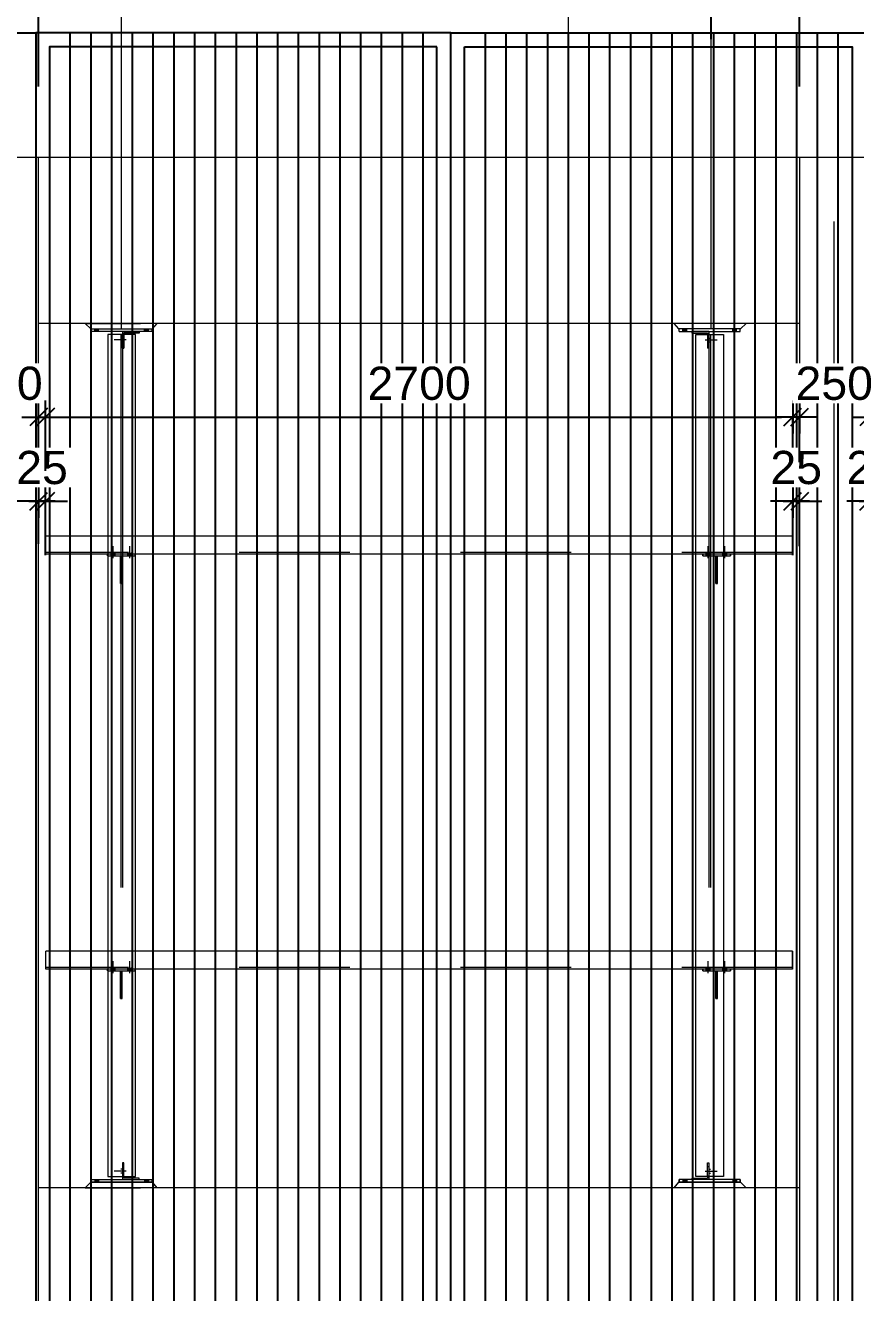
# Model space of a CAD drawing. Header units: millimetres. Extents: x 652937 to 1670132, y 1473552 to 2851037.
# Drawn here: x 663523.764 to 663526.764, y 1524563.904 to 1524568.486 of the extents above; entities that cross this region are included whole.
import ezdxf

# ---------------------------------------------------------------- set-up
doc = ezdxf.new("R2010")
doc.units = ezdxf.units.MM
for name, pattern in [('Grid Line', [22.225, 12.7, -3.175, 3.175, -3.175]), ('HIDDEN', [0.375, 0.25, -0.125]), ('XKITLINE00', [0]), ('XKITLINE02', [4, 2, -2])]:
    doc.linetypes.add(name, pattern=pattern)
doc.layers.get('Defpoints').update_dxf_attribs({"color": 255})
doc.layers.add('000 - 0_HIDE_OBJ_FRAMING_DEF_SUB', color=1, linetype='Continuous', plot=False)
for name, color, linetype, lineweight in [('A-230-M_FLOOR', 2, 'Continuous', 25), ('A-GENM', 37, 'Continuous', 9), ('Bolt', 7, 'Continuous', 0), ('Part', 2, 'Continuous', 0), ('Z-030-M_GRID', 1, 'Continuous', 9)]:
    doc.layers.add(name, color=color, linetype=linetype, lineweight=lineweight)
doc.layers.add('S-DIM', color=7, linetype='Continuous')
doc.styles.add('Arial', font='arial.ttf')
doc.dimstyles.new('Dim 40 - End', dxfattribs={"dimscale": 0.04, "dimtxt": 3, "dimasz": 1, "dimexe": 0, "dimexo": 2.5, "dimgap": 1.5, "dimtad": 1, "dimdec": 0, "dimlfac": 1000, "dimzin": 1, "dimdsep": 46, "dimtxsty": 'Arial', "dimblk": 'END', "dimcen": 0.09, "dimclrd": 1, "dimclre": 49, "dimclrt": 3, "dimadec": 0, "dimazin": 0, "dimtfac": 1, "dimtdec": 0, "dimtix": 1, "dimtofl": 0, "dimtmove": 2, "dimatfit": 3, "dimfxl": 1, "dimtfill": 1, "dimtfillclr": 256, "dimtolj": 1, "dimtzin": 0, "dimarcsym": 0})

# ---------------------------------------------------------------- blocks, each defined once
blk = doc.blocks.new('GM_Louver Grill Vertical Z1 - Z Profile-17842814-ENT 3 ELE-2 Sheet')
at = {"layer": '000 - 0_HIDE_OBJ_FRAMING_DEF_SUB'}
blk.add_line((-185546.9, 105925), (-185546.9, 114870), dxfattribs=at)
blk = doc.blocks.new('E2')
at = {"layer": '000 - 0_HIDE_OBJ_FRAMING_DEF_SUB'}
for points in [[(1661279.1, 114870), (1662779.1, 114870), (1662779.1, 105925), (1661279.1, 105925)], [(1664279.1, 114870), (1662779.1, 114870), (1662779.1, 105925), (1664279.1, 105925)], [(1664279.1, 114870), (1665779.1, 114870), (1665779.1, 105925), (1664279.1, 105925)], [(1664229.1, 114820), (1662829.1, 114820), (1662829.1, 105975), (1664229.1, 105975)], [(1664329.1, 114820), (1665729.1, 114820), (1665729.1, 105975), (1664329.1, 105975)]]:
    blk.add_lwpolyline(points, close=True, dxfattribs=at)
at = {"layer": 'A-GENM'}
for p in [(1848451, 0), (1848526, 0), (1848601, 0), (1848676, 0), (1848751, 0), (1848826, 0), (1848901, 0), (1848976, 0), (1849051, 0), (1849126, 0), (1849201, 0), (1849276, 0), (1849351, 0), (1849426, 0), (1849501, 0), (1849576, 0), (1849651, 0), (1849726, 0), (1849951, 0), (1850026, 0), (1850101, 0), (1850176, 0), (1850251, 0), (1850326, 0), (1850401, 0), (1850476, 0), (1850551, 0), (1850626, 0), (1850701, 0), (1850776, 0), (1850851, 0), (1850926, 0), (1851001, 0), (1851076, 0), (1851151, 0), (1851226, 0)]:
    blk.add_blockref('GM_Louver Grill Vertical Z1 - Z Profile-17842814-ENT 3 ELE-2 Sheet', p, dxfattribs=at)
blk = doc.blocks.new('*A3459102')
at = {"layer": 'Part', "linetype": 'XKITLINE00', "lineweight": 0}
for p, q in [((616.947211, 135.830227), (616.947209, 135.830227)), ((616.947209, 135.830227), (619.147209, 135.830227)), ((616.947209, 135.730227), (616.947209, 135.830227)), ((616.947211, 135.730227), (616.947209, 135.730227)), ((616.947209, 135.730227), (619.147209, 135.730227)), ((619.147211, 135.830227), (619.147209, 135.830227)), ((619.147209, 135.730227), (619.147209, 135.830227)), ((619.147211, 135.730227), (619.147209, 135.730227))]:
    blk.add_line(p, q, dxfattribs=at)
at = {"layer": 'Part', "linetype": 'XKITLINE02', "lineweight": 0}
for p, q in [((616.947211, 135.830227), (616.947211, 135.730227)), ((619.147209, 135.830227), (619.147211, 135.830227)), ((619.147209, 135.730227), (619.147211, 135.730227)), ((619.147211, 135.830227), (619.147211, 135.730227))]:
    blk.add_line(p, q, dxfattribs=at)
blk = doc.blocks.new('*A3460103')
at = {"layer": 'Part', "linetype": 'XKITLINE02', "lineweight": 0}
for p, q in [((618.12721, 136.430227), (618.077209, 136.430227)), ((618.077209, 136.430227), (618.077209, 135.930227)), ((618.127209, 135.930227), (618.127209, 136.430227)), ((618.077209, 135.830227), (618.67721, 135.830227)), ((618.67721, 135.830227), (618.67721, 135.880227))]:
    blk.add_line(p, q, dxfattribs=at)
at = {"layer": 'Part', "linetype": 'XKITLINE00', "lineweight": 0}
for p, q in [((618.077209, 135.930227), (618.077209, 135.830227)), ((618.127209, 135.930227), (618.127209, 135.880227)), ((618.677209, 135.880227), (618.127209, 135.880227)), ((618.677209, 135.830227), (618.677209, 135.880227))]:
    blk.add_line(p, q, dxfattribs=at)
blk = doc.blocks.new('*A3462105')
at = {"layer": 'Bolt', "linetype": 'XKITLINE02', "lineweight": 0}
for p, q in [((618.20641, 136.130227), (617.77721, 136.130227)), ((618.07721, 136.200227), (618.01721, 136.200227)), ((618.12721, 136.300227), (618.07721, 136.300227)), ((618.07721, 136.060227), (618.01721, 136.060227)), ((618.12721, 135.960227), (618.07721, 135.960227))]:
    blk.add_line(p, q, dxfattribs=at)
blk = doc.blocks.new('*A3463106')
at = {"layer": 'Bolt'}
for points in [[(617.217, 135.83), (617.217, 135.73), (617.077, 135.73), (617.077, 135.83)], [(619.017, 135.83), (619.017, 135.73), (618.877, 135.73), (618.877, 135.83)]]:
    blk.add_hatch(color=256, dxfattribs=at).paths.add_polyline_path(points, flags=17)
at = {"layer": 'Bolt', "linetype": 'XKITLINE00', "lineweight": 0}
for p, q in [((617.077, 135.83), (617.077, 135.73)), ((617.147, 135.83), (617.147, 135.73)), ((617.217, 135.83), (617.217, 135.73)), ((618.877, 135.83), (618.877, 135.73)), ((618.947, 135.83), (618.947, 135.73)), ((619.017, 135.83), (619.017, 135.73))]:
    blk.add_line(p, q, dxfattribs=at)
blk = doc.blocks.new('*A3534110')
at = {"layer": 'Part', "linetype": 'XKITLINE00', "lineweight": 0}
for p, q in [((616.947209, 162.330227), (616.947209, 162.430227)), ((616.947209, 162.430227), (619.147209, 162.430227)), ((619.147209, 162.330227), (616.947209, 162.330227)), ((619.147209, 162.330227), (619.147209, 162.430227)), ((619.147209, 162.430227), (619.147211, 162.430227)), ((619.147211, 162.330227), (619.147209, 162.330227))]:
    blk.add_line(p, q, dxfattribs=at)
at = {"layer": 'Part', "linetype": 'XKITLINE02', "lineweight": 0}
for p, q in [((616.947211, 162.330227), (616.947211, 162.430227)), ((619.147209, 162.430227), (619.147211, 162.430227)), ((619.147209, 162.330227), (619.147211, 162.330227)), ((619.147211, 162.330227), (619.147211, 162.430227))]:
    blk.add_line(p, q, dxfattribs=at)
blk = doc.blocks.new('*A3535111')
at = {"layer": 'Part', "linetype": 'XKITLINE00', "lineweight": 0}
for p, q in [((618.077209, 162.330227), (618.077209, 162.230227)), ((618.677209, 162.280227), (618.127209, 162.280227)), ((618.127209, 162.280227), (618.127209, 162.230227)), ((618.677209, 162.280227), (618.677209, 162.330227))]:
    blk.add_line(p, q, dxfattribs=at)
at = {"layer": 'Part', "linetype": 'XKITLINE02', "lineweight": 0}
for p, q in [((618.077209, 162.330227), (618.67721, 162.330227)), ((618.07721, 161.730227), (618.077209, 162.230227)), ((618.127209, 162.230227), (618.12721, 161.730227)), ((618.67721, 162.330227), (618.67721, 162.280227)), ((618.077209, 161.730227), (618.12721, 161.730227))]:
    blk.add_line(p, q, dxfattribs=at)
blk = doc.blocks.new('*A3536112')
at = {"layer": 'Part', "linetype": 'XKITLINE00', "lineweight": 0}
for p, q in [((616.747209, 162.630227), (616.947209, 162.430227)), ((616.947209, 162.430227), (619.177211, 162.430227)), ((619.177209, 162.430227), (619.347209, 162.630227))]:
    blk.add_line(p, q, dxfattribs=at)
at = {"layer": 'Part', "linetype": 'XKITLINE02', "lineweight": 0}
for p, q in [((616.747209, 162.630227), (619.347211, 162.630227)), ((616.947211, 162.430227), (616.747211, 162.630227)), ((619.177211, 162.430227), (619.347211, 162.630227))]:
    blk.add_line(p, q, dxfattribs=at)
blk = doc.blocks.new('*A3537113')
at = {"layer": 'Bolt', "linetype": 'XKITLINE02', "lineweight": 0}
for p, q in [((618.20641, 162.030227), (617.77721, 162.030227)), ((618.07721, 162.100227), (618.01721, 162.100227)), ((618.07721, 161.960227), (618.01721, 161.960227)), ((618.12721, 162.200227), (618.07721, 162.200227)), ((618.12721, 161.860227), (618.07721, 161.860227))]:
    blk.add_line(p, q, dxfattribs=at)
blk = doc.blocks.new('*A3538114')
at = {"layer": 'Bolt'}
for points in [[(617.217, 162.43), (617.217, 162.33), (617.077, 162.33), (617.077, 162.43)], [(619.017, 162.43), (619.017, 162.33), (618.877, 162.33), (618.877, 162.43)]]:
    blk.add_hatch(color=256, dxfattribs=at).paths.add_polyline_path(points, flags=17)
at = {"layer": 'Bolt', "linetype": 'XKITLINE00', "lineweight": 0}
for p, q in [((617.077, 162.33), (617.077, 162.43)), ((617.147, 162.33), (617.147, 162.43)), ((617.217, 162.33), (617.217, 162.43)), ((618.877, 162.33), (618.877, 162.43)), ((618.947, 162.33), (618.947, 162.43)), ((619.017, 162.33), (619.017, 162.43))]:
    blk.add_line(p, q, dxfattribs=at)
blk = doc.blocks.new('*A3461104')
at = {"layer": 'Part', "linetype": 'XKITLINE00', "lineweight": 0}
for p, q in [((616.747209, 135.530227), (616.947209, 135.730227)), ((616.947209, 135.730227), (616.947211, 135.730227)), ((619.177211, 135.730227), (616.947209, 135.730227)), ((619.347209, 135.530227), (619.177209, 135.730227))]:
    blk.add_line(p, q, dxfattribs=at)
at = {"layer": 'Part', "linetype": 'XKITLINE02', "lineweight": 0}
for p, q in [((616.747211, 135.530227), (616.947211, 135.730227)), ((619.347211, 135.530227), (619.177211, 135.730227)), ((616.747209, 135.530227), (619.347211, 135.530227))]:
    blk.add_line(p, q, dxfattribs=at)
blk = doc.blocks.new('END')
at = {"color": 1}
for p, q in [((0, 1.5), (0, -1.5)), ((1.5, 0), (-1.5, 0))]:
    blk.add_line(p, q, dxfattribs=at)
at = {"color": 3}
blk.add_line((-0.8, -0.8), (0.8, 0.8), dxfattribs=at)
blk = doc.blocks.new('*D293')
at = {"layer": 'Defpoints', "color": 0, "transparency": 16777216}
for p in [(663524.1116, 1524568.7922), (663524.1116, 1524568.4784), (663523.8116, 1524568.1641)]:
    blk.add_point(p, dxfattribs=at)
at = {"layer": 'S-DIM', "color": 1, "lineweight": -2, "transparency": 16777216}
for p, q in [((663523.7716, 1524568.7922), (663523.7316, 1524568.7922)), ((663524.1516, 1524568.7922), (663524.1916, 1524568.7922))]:
    blk.add_line(p, q, dxfattribs=at)
at = {"layer": 'S-DIM', "color": 49, "lineweight": -2, "transparency": 16777216}
for p, q in [((663523.8116, 1524568.2641), (663523.8116, 1524568.7922)), ((663524.1116, 1524568.5784), (663524.1116, 1524568.7922))]:
    blk.add_line(p, q, dxfattribs=at)
at = {"layer": 'S-DIM', "color": 1, "lineweight": -2, "transparency": 16777216, "xscale": 0.04, "yscale": 0.04, "zscale": 0.04}
blk.add_blockref('END', (663523.8116, 1524568.7922), dxfattribs=at)
at = {"layer": 'S-DIM', "color": 1, "lineweight": -2, "transparency": 16777216, "xscale": 0.04, "yscale": 0.04, "zscale": 0.04, "rotation": 180}
blk.add_blockref('END', (663524.1116, 1524568.7922), dxfattribs=at)
at = {"layer": 'S-DIM', "color": 3, "transparency": 16777216, "insert": (663523.9616, 1524568.9135), "char_height": 0.12, "attachment_point": 5, "style": 'Arial', "bg_fill": 3, "box_fill_scale": 1.1, "bg_fill_color": 256, "bg_fill_true_color": 13158600, "bg_fill_transparency": 0}
blk.add_mtext('\\A1;300', dxfattribs=at)
blk = doc.blocks.new('*D295')
at = {"layer": 'Defpoints', "color": 0, "transparency": 16777216}
for p in [(663526.5616, 1524568.7922), (663526.2416, 1524568.3351), (663526.5616, 1524568.1641)]:
    blk.add_point(p, dxfattribs=at)
at = {"layer": 'S-DIM', "color": 1, "lineweight": -2, "transparency": 16777216}
for p, q in [((663526.2016, 1524568.7922), (663526.1616, 1524568.7922)), ((663526.6016, 1524568.7922), (663526.6416, 1524568.7922))]:
    blk.add_line(p, q, dxfattribs=at)
at = {"layer": 'S-DIM', "color": 49, "lineweight": -2, "transparency": 16777216}
for p, q in [((663526.2416, 1524568.4351), (663526.2416, 1524568.7922)), ((663526.5616, 1524568.2641), (663526.5616, 1524568.7922))]:
    blk.add_line(p, q, dxfattribs=at)
at = {"layer": 'S-DIM', "color": 1, "lineweight": -2, "transparency": 16777216, "xscale": 0.04, "yscale": 0.04, "zscale": 0.04}
blk.add_blockref('END', (663526.2416, 1524568.7922), dxfattribs=at)
at = {"layer": 'S-DIM', "color": 1, "lineweight": -2, "transparency": 16777216, "xscale": 0.04, "yscale": 0.04, "zscale": 0.04, "rotation": 180}
blk.add_blockref('END', (663526.5616, 1524568.7922), dxfattribs=at)
at = {"layer": 'S-DIM', "color": 3, "transparency": 16777216, "insert": (663526.4016, 1524568.9135), "char_height": 0.12, "attachment_point": 5, "style": 'Arial', "bg_fill": 3, "box_fill_scale": 1.1, "bg_fill_color": 256, "bg_fill_true_color": 13158600, "bg_fill_transparency": 0}
blk.add_mtext('\\A1;320', dxfattribs=at)
blk = doc.blocks.new('*D297')
at = {"layer": 'Defpoints', "color": 0, "transparency": 16777216}
for p in [(663527.1116, 1524568.7922), (663526.8116, 1524568.1641), (663527.1116, 1524568.199)]:
    blk.add_point(p, dxfattribs=at)
at = {"layer": 'S-DIM', "color": 1, "lineweight": -2, "transparency": 16777216}
for p, q in [((663526.7716, 1524568.7922), (663526.7316, 1524568.7922)), ((663527.1516, 1524568.7922), (663527.1916, 1524568.7922))]:
    blk.add_line(p, q, dxfattribs=at)
at = {"layer": 'S-DIM', "color": 49, "lineweight": -2, "transparency": 16777216}
for p, q in [((663526.8116, 1524568.2641), (663526.8116, 1524568.7922)), ((663527.1116, 1524568.299), (663527.1116, 1524568.7922))]:
    blk.add_line(p, q, dxfattribs=at)
at = {"layer": 'S-DIM', "color": 1, "lineweight": -2, "transparency": 16777216, "xscale": 0.04, "yscale": 0.04, "zscale": 0.04}
blk.add_blockref('END', (663526.8116, 1524568.7922), dxfattribs=at)
at = {"layer": 'S-DIM', "color": 1, "lineweight": -2, "transparency": 16777216, "xscale": 0.04, "yscale": 0.04, "zscale": 0.04, "rotation": 180}
blk.add_blockref('END', (663527.1116, 1524568.7922), dxfattribs=at)
at = {"layer": 'S-DIM', "color": 3, "transparency": 16777216, "insert": (663526.9616, 1524568.9135), "char_height": 0.12, "attachment_point": 5, "style": 'Arial', "bg_fill": 3, "box_fill_scale": 1.1, "bg_fill_color": 256, "bg_fill_true_color": 13158600, "bg_fill_transparency": 0}
blk.add_mtext('\\A1;300', dxfattribs=at)
blk = doc.blocks.new('*D310')
at = {"layer": 'Defpoints', "color": 0, "transparency": 16777216}
for p in [(663523.8116, 1524567.0694), (663523.5616, 1524566.8181), (663523.8116, 1524566.8159)]:
    blk.add_point(p, dxfattribs=at)
at = {"layer": 'S-DIM', "color": 1, "lineweight": -2, "transparency": 16777216}
for p, q in [((663523.5216, 1524567.0694), (663523.4816, 1524567.0694)), ((663523.8516, 1524567.0694), (663523.8916, 1524567.0694))]:
    blk.add_line(p, q, dxfattribs=at)
at = {"layer": 'S-DIM', "color": 49, "lineweight": -2, "transparency": 16777216}
for p, q in [((663523.5616, 1524566.9181), (663523.5616, 1524567.0694)), ((663523.8116, 1524566.9159), (663523.8116, 1524567.0694))]:
    blk.add_line(p, q, dxfattribs=at)
at = {"layer": 'S-DIM', "color": 1, "lineweight": -2, "transparency": 16777216, "xscale": 0.04, "yscale": 0.04, "zscale": 0.04}
blk.add_blockref('END', (663523.5616, 1524567.0694), dxfattribs=at)
at = {"layer": 'S-DIM', "color": 1, "lineweight": -2, "transparency": 16777216, "xscale": 0.04, "yscale": 0.04, "zscale": 0.04, "rotation": 180}
blk.add_blockref('END', (663523.8116, 1524567.0694), dxfattribs=at)
at = {"layer": 'S-DIM', "color": 3, "transparency": 16777216, "insert": (663523.6866, 1524567.1907), "char_height": 0.12, "attachment_point": 5, "style": 'Arial', "bg_fill": 3, "box_fill_scale": 1.1, "bg_fill_color": 256, "bg_fill_true_color": 13158600, "bg_fill_transparency": 0}
blk.add_mtext('\\A1;250', dxfattribs=at)
blk = doc.blocks.new('*D311')
at = {"layer": 'Defpoints', "color": 0, "transparency": 16777216}
for p in [(663523.8366, 1524566.7649), (663523.8116, 1524566.5114), (663523.8366, 1524566.4706)]:
    blk.add_point(p, dxfattribs=at)
at = {"layer": 'S-DIM', "color": 1, "lineweight": -2, "transparency": 16777216}
for p, q in [((663523.7716, 1524566.7649), (663523.7316, 1524566.7649)), ((663523.8766, 1524566.7649), (663523.9166, 1524566.7649))]:
    blk.add_line(p, q, dxfattribs=at)
at = {"layer": 'S-DIM', "color": 49, "lineweight": -2, "transparency": 16777216}
for p, q in [((663523.8116, 1524566.6114), (663523.8116, 1524566.7649)), ((663523.8366, 1524566.5706), (663523.8366, 1524566.7649))]:
    blk.add_line(p, q, dxfattribs=at)
at = {"layer": 'S-DIM', "color": 1, "lineweight": -2, "transparency": 16777216, "xscale": 0.04, "yscale": 0.04, "zscale": 0.04}
blk.add_blockref('END', (663523.8116, 1524566.7649), dxfattribs=at)
at = {"layer": 'S-DIM', "color": 1, "lineweight": -2, "transparency": 16777216, "xscale": 0.04, "yscale": 0.04, "zscale": 0.04, "rotation": 180}
blk.add_blockref('END', (663523.8366, 1524566.7649), dxfattribs=at)
at = {"layer": 'S-DIM', "color": 3, "transparency": 16777216, "insert": (663523.8241, 1524566.8862), "char_height": 0.12, "attachment_point": 5, "style": 'Arial', "bg_fill": 3, "box_fill_scale": 1.1, "bg_fill_color": 256, "bg_fill_true_color": 13158600, "bg_fill_transparency": 0}
blk.add_mtext('\\A1;25', dxfattribs=at)
blk = doc.blocks.new('*D312')
at = {"layer": 'Defpoints', "color": 0, "transparency": 16777216}
for p in [(663526.5366, 1524567.0694), (663523.8366, 1524566.7751), (663526.5366, 1524566.7751)]:
    blk.add_point(p, dxfattribs=at)
at = {"layer": 'S-DIM', "color": 49, "lineweight": -2, "transparency": 16777216}
for p, q in [((663523.8366, 1524566.8751), (663523.8366, 1524567.0694)), ((663526.5366, 1524566.8751), (663526.5366, 1524567.0694))]:
    blk.add_line(p, q, dxfattribs=at)
at = {"layer": 'S-DIM', "color": 1, "lineweight": -2, "transparency": 16777216}
blk.add_line((663523.8766, 1524567.0694), (663526.4966, 1524567.0694), dxfattribs=at)
at = {"layer": 'S-DIM', "color": 1, "lineweight": -2, "transparency": 16777216, "xscale": 0.04, "yscale": 0.04, "zscale": 0.04, "rotation": 180}
blk.add_blockref('END', (663523.8366, 1524567.0694), dxfattribs=at)
at = {"layer": 'S-DIM', "color": 1, "lineweight": -2, "transparency": 16777216, "xscale": 0.04, "yscale": 0.04, "zscale": 0.04}
blk.add_blockref('END', (663526.5366, 1524567.0694), dxfattribs=at)
at = {"layer": 'S-DIM', "color": 3, "transparency": 16777216, "insert": (663525.1866, 1524567.1907), "char_height": 0.12, "attachment_point": 5, "style": 'Arial', "bg_fill": 3, "box_fill_scale": 1.1, "bg_fill_color": 256, "bg_fill_true_color": 13158600, "bg_fill_transparency": 0}
blk.add_mtext('\\A1;2700', dxfattribs=at)
blk = doc.blocks.new('*D313')
at = {"layer": 'Defpoints', "color": 0, "transparency": 16777216}
for p in [(663526.5616, 1524566.7649), (663526.5366, 1524566.4706), (663526.5616, 1524566.5021)]:
    blk.add_point(p, dxfattribs=at)
at = {"layer": 'S-DIM', "color": 1, "lineweight": -2, "transparency": 16777216}
for p, q in [((663526.4966, 1524566.7649), (663526.4566, 1524566.7649)), ((663526.6016, 1524566.7649), (663526.6416, 1524566.7649))]:
    blk.add_line(p, q, dxfattribs=at)
at = {"layer": 'S-DIM', "color": 49, "lineweight": -2, "transparency": 16777216}
for p, q in [((663526.5366, 1524566.5706), (663526.5366, 1524566.7649)), ((663526.5616, 1524566.6021), (663526.5616, 1524566.7649))]:
    blk.add_line(p, q, dxfattribs=at)
at = {"layer": 'S-DIM', "color": 1, "lineweight": -2, "transparency": 16777216, "xscale": 0.04, "yscale": 0.04, "zscale": 0.04}
blk.add_blockref('END', (663526.5366, 1524566.7649), dxfattribs=at)
at = {"layer": 'S-DIM', "color": 1, "lineweight": -2, "transparency": 16777216, "xscale": 0.04, "yscale": 0.04, "zscale": 0.04, "rotation": 180}
blk.add_blockref('END', (663526.5616, 1524566.7649), dxfattribs=at)
at = {"layer": 'S-DIM', "color": 3, "transparency": 16777216, "insert": (663526.5491, 1524566.8862), "char_height": 0.12, "attachment_point": 5, "style": 'Arial', "bg_fill": 3, "box_fill_scale": 1.1, "bg_fill_color": 256, "bg_fill_true_color": 13158600, "bg_fill_transparency": 0}
blk.add_mtext('\\A1;25', dxfattribs=at)
blk = doc.blocks.new('*D314')
at = {"layer": 'Defpoints', "color": 0, "transparency": 16777216}
for p in [(663526.8116, 1524567.0694), (663526.5616, 1524566.8065), (663526.8116, 1524566.7929)]:
    blk.add_point(p, dxfattribs=at)
at = {"layer": 'S-DIM', "color": 1, "lineweight": -2, "transparency": 16777216}
for p, q in [((663526.5216, 1524567.0694), (663526.4816, 1524567.0694)), ((663526.8516, 1524567.0694), (663526.8916, 1524567.0694))]:
    blk.add_line(p, q, dxfattribs=at)
at = {"layer": 'S-DIM', "color": 49, "lineweight": -2, "transparency": 16777216}
for p, q in [((663526.5616, 1524566.9065), (663526.5616, 1524567.0694)), ((663526.8116, 1524566.8929), (663526.8116, 1524567.0694))]:
    blk.add_line(p, q, dxfattribs=at)
at = {"layer": 'S-DIM', "color": 1, "lineweight": -2, "transparency": 16777216, "xscale": 0.04, "yscale": 0.04, "zscale": 0.04}
blk.add_blockref('END', (663526.5616, 1524567.0694), dxfattribs=at)
at = {"layer": 'S-DIM', "color": 1, "lineweight": -2, "transparency": 16777216, "xscale": 0.04, "yscale": 0.04, "zscale": 0.04, "rotation": 180}
blk.add_blockref('END', (663526.8116, 1524567.0694), dxfattribs=at)
at = {"layer": 'S-DIM', "color": 3, "transparency": 16777216, "insert": (663526.6866, 1524567.1907), "char_height": 0.12, "attachment_point": 5, "style": 'Arial', "bg_fill": 3, "box_fill_scale": 1.1, "bg_fill_color": 256, "bg_fill_true_color": 13158600, "bg_fill_transparency": 0}
blk.add_mtext('\\A1;250', dxfattribs=at)
blk = doc.blocks.new('*D315')
at = {"layer": 'Defpoints', "color": 0, "transparency": 16777216}
for p in [(663526.8366, 1524566.7649), (663526.8116, 1524566.4885), (663526.8366, 1524566.4706)]:
    blk.add_point(p, dxfattribs=at)
at = {"layer": 'S-DIM', "color": 1, "lineweight": -2, "transparency": 16777216}
for p, q in [((663526.7716, 1524566.7649), (663526.7316, 1524566.7649)), ((663526.8766, 1524566.7649), (663526.9166, 1524566.7649))]:
    blk.add_line(p, q, dxfattribs=at)
at = {"layer": 'S-DIM', "color": 49, "lineweight": -2, "transparency": 16777216}
for p, q in [((663526.8116, 1524566.5885), (663526.8116, 1524566.7649)), ((663526.8366, 1524566.5706), (663526.8366, 1524566.7649))]:
    blk.add_line(p, q, dxfattribs=at)
at = {"layer": 'S-DIM', "color": 1, "lineweight": -2, "transparency": 16777216, "xscale": 0.04, "yscale": 0.04, "zscale": 0.04}
blk.add_blockref('END', (663526.8116, 1524566.7649), dxfattribs=at)
at = {"layer": 'S-DIM', "color": 1, "lineweight": -2, "transparency": 16777216, "xscale": 0.04, "yscale": 0.04, "zscale": 0.04, "rotation": 180}
blk.add_blockref('END', (663526.8366, 1524566.7649), dxfattribs=at)
at = {"layer": 'S-DIM', "color": 3, "transparency": 16777216, "insert": (663526.8241, 1524566.8862), "char_height": 0.12, "attachment_point": 5, "style": 'Arial', "bg_fill": 3, "box_fill_scale": 1.1, "bg_fill_color": 256, "bg_fill_true_color": 13158600, "bg_fill_transparency": 0}
blk.add_mtext('\\A1;25', dxfattribs=at)
blk = doc.blocks.new('*A25273600')
at = {"layer": 'Bolt'}
for points in [[(254.532, 59.398), (254.532, 59.428), (254.602, 59.428), (254.602, 59.398)], [(254.532, 59.368), (254.532, 59.398), (254.602, 59.398), (254.602, 59.368)], [(254.832, 59.398), (254.832, 59.428), (254.902, 59.428), (254.902, 59.398)], [(254.832, 59.368), (254.832, 59.398), (254.902, 59.398), (254.902, 59.368)]]:
    blk.add_hatch(color=256, dxfattribs=at).paths.add_polyline_path(points, flags=17)
at = {"layer": 'Bolt', "linetype": 'XKITLINE00', "lineweight": 0}
for p, q in [((254.532, 59.398), (254.532, 59.428)), ((254.532, 59.368), (254.532, 59.398)), ((254.567, 59.328), (254.567, 59.543)), ((254.602, 59.398), (254.602, 59.428)), ((254.602, 59.368), (254.602, 59.398)), ((254.832, 59.398), (254.832, 59.428)), ((254.832, 59.368), (254.832, 59.398)), ((254.867, 59.328), (254.867, 59.543)), ((254.902, 59.398), (254.902, 59.428)), ((254.902, 59.368), (254.902, 59.398))]:
    blk.add_line(p, q, dxfattribs=at)
blk = doc.blocks.new('*A25283601')
at = {"layer": 'Part', "linetype": 'XKITLINE00', "lineweight": 0}
for p, q in [((254.467298, 59.367868), (254.467298, 59.397868)), ((254.467298, 59.367868), (254.467298, 59.367868)), ((254.467298, 59.367868), (254.967298, 59.367868)), ((254.967298, 59.367868), (254.967298, 59.397868)), ((254.967298, 59.367868), (254.967298, 59.367868))]:
    blk.add_line(p, q, dxfattribs=at)
at = {"layer": 'Part', "linetype": 'XKITLINE02', "lineweight": 0}
for p, q in [((254.967298, 59.397868), (254.467298, 59.397868)), ((254.467298, 59.397868), (254.467298, 59.367868)), ((254.967298, 59.397868), (254.967298, 59.397868)), ((254.967298, 59.397868), (254.967298, 59.367868))]:
    blk.add_line(p, q, dxfattribs=at)
blk = doc.blocks.new('*A28083881')
at = {"layer": 'Bolt'}
for points in [[(243.782, 59.398), (243.782, 59.428), (243.852, 59.428), (243.852, 59.398)], [(243.782, 59.368), (243.782, 59.398), (243.852, 59.398), (243.852, 59.368)], [(244.082, 59.398), (244.082, 59.428), (244.152, 59.428), (244.152, 59.398)], [(244.082, 59.368), (244.082, 59.398), (244.152, 59.398), (244.152, 59.368)]]:
    blk.add_hatch(color=256, dxfattribs=at).paths.add_polyline_path(points, flags=17)
at = {"layer": 'Bolt', "linetype": 'XKITLINE00', "lineweight": 0}
for p, q in [((243.782, 59.398), (243.782, 59.428)), ((243.782, 59.368), (243.782, 59.398)), ((243.817, 59.328), (243.817, 59.543)), ((243.852, 59.398), (243.852, 59.428)), ((243.852, 59.368), (243.852, 59.398)), ((244.082, 59.398), (244.082, 59.428)), ((244.082, 59.368), (244.082, 59.398)), ((244.117, 59.328), (244.117, 59.543)), ((244.152, 59.398), (244.152, 59.428)), ((244.152, 59.368), (244.152, 59.398))]:
    blk.add_line(p, q, dxfattribs=at)
blk = doc.blocks.new('*A28093882')
at = {"layer": 'Part', "linetype": 'XKITLINE02', "lineweight": 0}
for p, q in [((244.217311, 59.397868), (243.71731, 59.397868)), ((243.71731, 59.397868), (243.71731, 59.367868)), ((244.21731, 59.397868), (244.217311, 59.397868)), ((244.21731, 59.397868), (244.21731, 59.367868))]:
    blk.add_line(p, q, dxfattribs=at)
at = {"layer": 'Part', "linetype": 'XKITLINE00', "lineweight": 0}
for p, q in [((243.71731, 59.367868), (243.717311, 59.367868)), ((243.717311, 59.367868), (243.717311, 59.397868)), ((243.717311, 59.367868), (244.217311, 59.367868)), ((244.21731, 59.367868), (244.217311, 59.367868)), ((244.217311, 59.367868), (244.217311, 59.397868))]:
    blk.add_line(p, q, dxfattribs=at)
blk = doc.blocks.new('*A28113884')
at = {"layer": 'Part', "linetype": 'XKITLINE00', "lineweight": 0}
for p, q in [((256.092247, 59.722868), (242.602427, 59.722868)), ((242.602427, 59.397868), (242.602427, 59.722868)), ((256.09225, 59.722868), (256.092247, 59.722868)), ((256.092247, 59.722868), (256.092247, 59.397868)), ((256.092247, 59.397868), (242.602427, 59.397868)), ((256.092247, 59.397868), (256.092282, 59.397868))]:
    blk.add_line(p, q, dxfattribs=at)
at = {"layer": 'Part', "linetype": 'XKITLINE02', "lineweight": 0}
for p, q in [((242.602429, 59.427868), (242.602429, 59.722868)), ((242.602459, 59.427868), (242.602459, 59.722868)), ((242.602461, 59.397868), (242.602461, 59.722868)), ((256.092282, 59.722868), (256.092247, 59.722868)), ((256.09225, 59.427868), (256.09225, 59.722868)), ((256.092282, 59.722868), (256.09228, 59.722868)), ((256.09228, 59.722868), (256.09228, 59.427868)), ((256.092282, 59.397868), (256.092282, 59.722868)), ((256.09228, 59.427868), (242.602429, 59.427868)), ((256.092282, 59.397868), (256.092247, 59.397868)), ((256.09228, 59.427868), (256.09225, 59.427868))]:
    blk.add_line(p, q, dxfattribs=at)
blk = doc.blocks.new('*A31334205')
at = {"layer": 'Part', "linetype": 'XKITLINE00', "lineweight": 0}
for p, q in [((256.092247, 52.222868), (242.602427, 52.222868)), ((242.602427, 51.897868), (242.602427, 52.222868)), ((256.09225, 52.222868), (256.092247, 52.222868)), ((256.092247, 52.222868), (256.092247, 51.897868)), ((256.092247, 51.897868), (242.602427, 51.897868)), ((256.092247, 51.897868), (256.092282, 51.897868))]:
    blk.add_line(p, q, dxfattribs=at)
at = {"layer": 'Part', "linetype": 'XKITLINE02', "lineweight": 0}
for p, q in [((242.602429, 51.927868), (242.602429, 52.222868)), ((242.602459, 51.927868), (242.602459, 52.222868)), ((242.602461, 51.897868), (242.602461, 52.222868)), ((256.092282, 52.222868), (256.092247, 52.222868)), ((256.09225, 51.927868), (256.09225, 52.222868)), ((256.092282, 52.222868), (256.09228, 52.222868)), ((256.09228, 52.222868), (256.09228, 51.927868)), ((256.092282, 51.897868), (256.092282, 52.222868)), ((256.09228, 51.927868), (242.602429, 51.927868)), ((256.092282, 51.897868), (256.092247, 51.897868)), ((256.09228, 51.927868), (256.09225, 51.927868))]:
    blk.add_line(p, q, dxfattribs=at)
blk = doc.blocks.new('*A31344206')
at = {"layer": 'Bolt'}
for points in [[(254.532, 51.898), (254.532, 51.928), (254.602, 51.928), (254.602, 51.898)], [(254.532, 51.868), (254.532, 51.898), (254.602, 51.898), (254.602, 51.868)], [(254.832, 51.898), (254.832, 51.928), (254.902, 51.928), (254.902, 51.898)], [(254.832, 51.868), (254.832, 51.898), (254.902, 51.898), (254.902, 51.868)]]:
    blk.add_hatch(color=256, dxfattribs=at).paths.add_polyline_path(points, flags=17)
at = {"layer": 'Bolt', "linetype": 'XKITLINE00', "lineweight": 0}
for p, q in [((254.567, 51.828), (254.567, 52.043)), ((254.867, 51.828), (254.867, 52.043)), ((254.532, 51.898), (254.532, 51.928)), ((254.532, 51.868), (254.532, 51.898)), ((254.602, 51.898), (254.602, 51.928)), ((254.602, 51.868), (254.602, 51.898)), ((254.832, 51.898), (254.832, 51.928)), ((254.832, 51.868), (254.832, 51.898)), ((254.902, 51.898), (254.902, 51.928)), ((254.902, 51.868), (254.902, 51.898))]:
    blk.add_line(p, q, dxfattribs=at)
blk = doc.blocks.new('*A31354207')
at = {"layer": 'Part', "linetype": 'XKITLINE00', "lineweight": 0}
for p, q in [((254.467298, 51.867868), (254.467298, 51.897868)), ((254.467298, 51.867868), (254.467298, 51.867868)), ((254.467298, 51.867868), (254.967298, 51.867868)), ((254.967298, 51.867868), (254.967298, 51.897868)), ((254.967298, 51.867868), (254.967298, 51.867868))]:
    blk.add_line(p, q, dxfattribs=at)
at = {"layer": 'Part', "linetype": 'XKITLINE02', "lineweight": 0}
for p, q in [((254.967298, 51.897868), (254.467298, 51.897868)), ((254.467298, 51.897868), (254.467298, 51.867868)), ((254.967298, 51.897868), (254.967298, 51.897868)), ((254.967298, 51.897868), (254.967298, 51.867868))]:
    blk.add_line(p, q, dxfattribs=at)
blk = doc.blocks.new('*A31364208')
at = {"layer": 'Part', "linetype": 'XKITLINE00', "lineweight": 0}
for p, q in [((254.702298, 51.867868), (254.702298, 51.867868)), ((254.702298, 51.367868), (254.702298, 51.867868)), ((254.702298, 51.867868), (254.732298, 51.867868)), ((254.732298, 51.367868), (254.732298, 51.867868)), ((254.702298, 51.717868), (254.732298, 51.717868)), ((254.702298, 51.367868), (254.732298, 51.367868))]:
    blk.add_line(p, q, dxfattribs=at)
at = {"layer": 'Part', "linetype": 'XKITLINE02', "lineweight": 0}
for p, q in [((254.702298, 51.867868), (254.702298, 51.367868)), ((254.702298, 51.867868), (254.702298, 51.867868)), ((254.732298, 51.367868), (254.732298, 51.867868))]:
    blk.add_line(p, q, dxfattribs=at)
blk = doc.blocks.new('*A31374209')
at = {"layer": 'Part', "linetype": 'XKITLINE00', "lineweight": 0}
for p, q in [((254.702298, 59.367868), (254.702298, 59.367868)), ((254.702298, 58.867868), (254.702298, 59.367868)), ((254.702298, 59.367868), (254.732298, 59.367868)), ((254.732298, 58.867868), (254.732298, 59.367868)), ((254.702298, 59.217868), (254.732298, 59.217868)), ((254.702298, 58.867868), (254.732298, 58.867868))]:
    blk.add_line(p, q, dxfattribs=at)
at = {"layer": 'Part', "linetype": 'XKITLINE02', "lineweight": 0}
for p, q in [((254.702298, 59.367868), (254.702298, 58.867868)), ((254.702298, 59.367868), (254.702298, 59.367868)), ((254.732298, 58.867868), (254.732298, 59.367868))]:
    blk.add_line(p, q, dxfattribs=at)
blk = doc.blocks.new('*A33114383')
at = {"layer": 'Bolt'}
for points in [[(243.782, 51.898), (243.782, 51.928), (243.852, 51.928), (243.852, 51.898)], [(243.782, 51.868), (243.782, 51.898), (243.852, 51.898), (243.852, 51.868)], [(244.082, 51.898), (244.082, 51.928), (244.152, 51.928), (244.152, 51.898)], [(244.082, 51.868), (244.082, 51.898), (244.152, 51.898), (244.152, 51.868)]]:
    blk.add_hatch(color=256, dxfattribs=at).paths.add_polyline_path(points, flags=17)
at = {"layer": 'Bolt', "linetype": 'XKITLINE00', "lineweight": 0}
for p, q in [((243.817, 51.828), (243.817, 52.043)), ((244.117, 51.828), (244.117, 52.043)), ((243.782, 51.898), (243.782, 51.928)), ((243.782, 51.868), (243.782, 51.898)), ((243.852, 51.898), (243.852, 51.928)), ((243.852, 51.868), (243.852, 51.898)), ((244.082, 51.898), (244.082, 51.928)), ((244.082, 51.868), (244.082, 51.898)), ((244.152, 51.898), (244.152, 51.928)), ((244.152, 51.868), (244.152, 51.898))]:
    blk.add_line(p, q, dxfattribs=at)
blk = doc.blocks.new('*A33124384')
at = {"layer": 'Part', "linetype": 'XKITLINE00', "lineweight": 0}
for p, q in [((243.952311, 51.867868), (243.95231, 51.867868)), ((243.95231, 51.367868), (243.952311, 51.867868)), ((243.952311, 51.867868), (243.982311, 51.867868)), ((243.98231, 51.367868), (243.982311, 51.867868)), ((243.952311, 51.717868), (243.982311, 51.717868)), ((243.95231, 51.367868), (243.98231, 51.367868))]:
    blk.add_line(p, q, dxfattribs=at)
at = {"layer": 'Part', "linetype": 'XKITLINE02', "lineweight": 0}
for p, q in [((243.95231, 51.867868), (243.95231, 51.367868)), ((243.952311, 51.867868), (243.95231, 51.867868)), ((243.98231, 51.367868), (243.98231, 51.867868))]:
    blk.add_line(p, q, dxfattribs=at)
blk = doc.blocks.new('*A33134385')
at = {"layer": 'Part', "linetype": 'XKITLINE02', "lineweight": 0}
for p, q in [((244.217311, 51.897868), (243.71731, 51.897868)), ((243.71731, 51.897868), (243.71731, 51.867868)), ((244.21731, 51.897868), (244.217311, 51.897868)), ((244.21731, 51.897868), (244.21731, 51.867868))]:
    blk.add_line(p, q, dxfattribs=at)
at = {"layer": 'Part', "linetype": 'XKITLINE00', "lineweight": 0}
for p, q in [((243.71731, 51.867868), (243.717311, 51.867868)), ((243.717311, 51.867868), (243.717311, 51.897868)), ((243.717311, 51.867868), (244.217311, 51.867868)), ((244.21731, 51.867868), (244.217311, 51.867868)), ((244.217311, 51.867868), (244.217311, 51.897868))]:
    blk.add_line(p, q, dxfattribs=at)
blk = doc.blocks.new('*A33144386')
at = {"layer": 'Part', "linetype": 'XKITLINE00', "lineweight": 0}
for p, q in [((243.952311, 59.367868), (243.95231, 59.367868)), ((243.95231, 58.867868), (243.952311, 59.367868)), ((243.952311, 59.367868), (243.982311, 59.367868)), ((243.98231, 58.867868), (243.982311, 59.367868)), ((243.952311, 59.217868), (243.982311, 59.217868)), ((243.95231, 58.867868), (243.98231, 58.867868))]:
    blk.add_line(p, q, dxfattribs=at)
at = {"layer": 'Part', "linetype": 'XKITLINE02', "lineweight": 0}
for p, q in [((243.95231, 59.367868), (243.95231, 58.867868)), ((243.952311, 59.367868), (243.95231, 59.367868)), ((243.98231, 58.867868), (243.98231, 59.367868))]:
    blk.add_line(p, q, dxfattribs=at)

msp = doc.modelspace()

# ---------------------------------------------------------------- linework, layer by layer
at = {"layer": 'A-230-M_FLOOR', "color": 4, "lineweight": 9}
for points in [[(663523.8116, 1524556.0381), (663523.8116, 1524568.0081), (663523.5616, 1524568.0081), (663523.5616, 1524556.0381)], [(663526.8116, 1524556.0381), (663526.8116, 1524568.0081), (663526.5616, 1524568.0081), (663526.5616, 1524556.0381)]]:
    msp.add_lwpolyline(points, dxfattribs=at)
at = {"layer": 'Part', "linetype": 'XKITLINE00', "lineweight": 0}
for p, q in [((663529.5616, 1524568.0081), (663520.8136, 1524568.0081)), ((663526.5616, 1524567.4081), (663523.8116, 1524567.4081)), ((663526.5616, 1524564.2831), (663523.8116, 1524564.2831))]:
    msp.add_line(p, q, dxfattribs=at)
at = {"layer": 'Part', "linetype": 'XKITLINE02', "lineweight": 0}
for p, q in [((663524.1086, 1524567.3681), (663524.1086, 1524564.3231)), ((663524.1086, 1524567.3681), (663524.1086, 1524564.3231)), ((663524.1146, 1524567.3681), (663524.1146, 1524564.3231)), ((663524.1146, 1524567.3681), (663524.1146, 1524564.3231)), ((663524.1616, 1524567.3681), (663524.1616, 1524567.3681)), ((663524.1616, 1524567.3681), (663524.1616, 1524567.3681)), ((663526.1866, 1524567.3681), (663526.1866, 1524567.3681)), ((663526.1866, 1524567.3681), (663526.1866, 1524567.3681)), ((663526.2336, 1524567.3681), (663526.2336, 1524564.3231)), ((663526.2336, 1524567.3681), (663526.2336, 1524564.3231)), ((663526.2396, 1524567.3681), (663526.2396, 1524564.3231)), ((663526.2396, 1524567.3681), (663526.2396, 1524564.3231)), ((663524.1616, 1524564.3331), (663524.1616, 1524564.3331)), ((663524.1616, 1524564.3331), (663524.1616, 1524564.3331)), ((663526.1866, 1524564.3331), (663526.1866, 1524564.3331)), ((663526.1866, 1524564.3331), (663526.1866, 1524564.3331))]:
    msp.add_line(p, q, dxfattribs=at)
at = {"layer": 'Part', "linetype": 'XKITLINE00', "lineweight": 0}
for points in [[(663524.1616, 1524564.3231), (663524.1616, 1524567.3681), (663524.0616, 1524567.3681), (663524.0616, 1524564.3231)], [(663526.1866, 1524564.3231), (663526.1866, 1524567.3681), (663526.2866, 1524567.3681), (663526.2866, 1524564.3231)]]:
    msp.add_lwpolyline(points, close=True, dxfattribs=at)
at = {"layer": 'Z-030-M_GRID', "linetype": 'Grid Line', "ltscale": 0.5}
msp.add_line((663525.7266, 1524548.5416), (663525.7266, 1524570.3058), dxfattribs=at)
at = {"layer": 'Z-030-M_GRID', "color": 251, "linetype": 'Grid Line'}
msp.add_line((663526.6866, 1524555.077), (663526.6866, 1524569.5174), dxfattribs=at)
at = {"layer": 'Z-030-M_GRID', "color": 251, "linetype": 'HIDDEN', "ltscale": 10}
for p, q in [((663524.1116, 1524567.3881), (663524.1116, 1524568.9702)), ((663526.2416, 1524567.3881), (663526.2416, 1524568.9702))]:
    msp.add_line(p, q, dxfattribs=at)

# ---------------------------------------------------------------- block references
at = {"xscale": 0.001, "yscale": 0.001, "zscale": 0.001}
msp.add_blockref('E2', (661861.0221, 1524453.5881), dxfattribs=at)
at = {"lineweight": 0}
for name, p, xscale, yscale, zscale in [('*A3536112', (663462.3054, 1524551.1451), 0.1, 0.1, 0.1), ('*A3534110', (663462.3069, 1524551.1451), 0.1, 0.1, 0.1), ('*A3538114', (663462.3069, 1524551.1451), 0.1, 0.1, 0.1), ('*A3535111', (663462.3069, 1524551.1451), 0.1, 0.1, 0.1), ('*A3536112', (663588.0428, 1524551.1451), -0.1, 0.1, 0.1), ('*A3534110', (663588.0413, 1524551.1451), -0.1, 0.1, 0.1), ('*A3538114', (663588.0413, 1524551.1451), -0.1, 0.1, 0.1), ('*A3535111', (663588.0413, 1524551.1451), -0.1, 0.1, 0.1), ('*A3537113', (663462.3069, 1524551.1451), 0.1, 0.1, 0.1), ('*A3537113', (663588.0413, 1524551.1451), -0.1, 0.1, 0.1), ('*A28083881', (663475.3177, 1524554.6936), 0.2, 0.2, 0.2), ('*A25273600', (663475.3177, 1524554.6936), 0.2, 0.2, 0.2), ('*A28093882', (663475.3177, 1524554.6936), 0.2, 0.2, 0.2), ('*A33144386', (663475.3177, 1524554.6936), 0.2, 0.2, 0.2), ('*A25283601', (663475.3177, 1524554.6936), 0.2, 0.2, 0.2), ('*A31374209', (663475.3177, 1524554.6936), 0.2, 0.2, 0.2), ('*A31334205', (663475.3177, 1524554.6936), 0.2, 0.2, 0.2), ('*A33114383', (663475.3177, 1524554.6936), 0.2, 0.2, 0.2), ('*A31344206', (663475.3177, 1524554.6936), 0.2, 0.2, 0.2), ('*A33134385', (663475.3177, 1524554.6936), 0.2, 0.2, 0.2), ('*A33124384', (663475.3177, 1524554.6936), 0.2, 0.2, 0.2), ('*A31354207', (663475.3177, 1524554.6936), 0.2, 0.2, 0.2), ('*A31364208', (663475.3177, 1524554.6936), 0.2, 0.2, 0.2), ('*A3462105', (663462.3069, 1524550.7301), 0.1, 0.1, 0.1), ('*A3460103', (663462.3069, 1524550.7301), 0.1, 0.1, 0.1), ('*A3460103', (663588.0413, 1524550.7301), -0.1, 0.1, 0.1), ('*A3462105', (663588.0413, 1524550.7301), -0.1, 0.1, 0.1), ('*A3459102', (663462.3069, 1524550.7301), 0.1, 0.1, 0.1), ('*A3463106', (663462.3069, 1524550.7301), 0.1, 0.1, 0.1), ('*A3459102', (663588.0413, 1524550.7301), -0.1, 0.1, 0.1), ('*A3463106', (663588.0413, 1524550.7301), -0.1, 0.1, 0.1), ('*A3461104', (663462.3054, 1524550.7301), 0.1, 0.1, 0.1), ('*A3461104', (663588.0428, 1524550.7301), -0.1, 0.1, 0.1)]:
    msp.add_blockref(name, p, dxfattribs=dict(at, xscale=xscale, yscale=yscale, zscale=zscale))

# ---------------------------------------------------------------- next in the draw order: dimensions: what is measured, and where the dimension line sits
at = {"layer": 'S-DIM', "color": 4}
for base, p1, p2, picture, middle in [((663524.1116, 1524568.7922), (663523.8116, 1524568.1641), (663524.1116, 1524568.4784), '*D293', (663523.9616, 1524568.9135)), ((663526.5616, 1524568.7922), (663526.2416, 1524568.3351), (663526.5616, 1524568.1641), '*D295', (663526.4016, 1524568.9135)), ((663527.1116, 1524568.7922), (663526.8116, 1524568.1641), (663527.1116, 1524568.199), '*D297', (663526.9616, 1524568.9135)), ((663523.8116, 1524567.0694), (663523.5616, 1524566.8181), (663523.8116, 1524566.8159), '*D310', (663523.6866, 1524567.1907))]:
    dim = msp.add_linear_dim(base=base, p1=p1, p2=p2, dimstyle='Dim 40 - End', dxfattribs=at)
    dim.commit()
    dim.dimension.update_dxf_attribs({"geometry": picture, "text_midpoint": middle})

# ---------------------------------------------------------------- next in the draw order: dimensions: what is measured, and where the dimension line sits
dim = msp.add_linear_dim(base=(663523.8366, 1524566.7649), p1=(663523.8116, 1524566.5114), p2=(663523.8366, 1524566.4706), dimstyle='Dim 40 - End', dxfattribs=at)
dim.commit()
dim.dimension.update_dxf_attribs({"geometry": '*D311', "text_midpoint": (663523.8241, 1524566.8862)})

# ---------------------------------------------------------------- next in the draw order: dimensions: what is measured, and where the dimension line sits
dim = msp.add_linear_dim(base=(663526.5366, 1524567.0694), p1=(663523.8366, 1524566.7751), p2=(663526.5366, 1524566.7751), dimstyle='Dim 40 - End', dxfattribs=at)
dim.commit()
dim.dimension.update_dxf_attribs({"geometry": '*D312', "text_midpoint": (663525.1866, 1524567.1907)})

# ---------------------------------------------------------------- next in the draw order: dimensions: what is measured, and where the dimension line sits
dim = msp.add_linear_dim(base=(663526.5616, 1524566.7649), p1=(663526.5366, 1524566.4706), p2=(663526.5616, 1524566.5021), dimstyle='Dim 40 - End', dxfattribs=at)
dim.commit()
dim.dimension.update_dxf_attribs({"geometry": '*D313', "text_midpoint": (663526.5491, 1524566.8862)})

# ---------------------------------------------------------------- next in the draw order: block references
at = {"lineweight": 0, "xscale": 0.2, "yscale": 0.2, "zscale": 0.2}
msp.add_blockref('*A28113884', (663475.3177, 1524554.6936), dxfattribs=at)

# ---------------------------------------------------------------- next in the draw order: dimensions: what is measured, and where the dimension line sits
at = {"layer": 'S-DIM', "color": 4}
dim = msp.add_linear_dim(base=(663526.8116, 1524567.0694), p1=(663526.5616, 1524566.8065), p2=(663526.8116, 1524566.7929), dimstyle='Dim 40 - End', dxfattribs=at)
dim.commit()
dim.dimension.update_dxf_attribs({"geometry": '*D314', "text_midpoint": (663526.6866, 1524567.1907)})

# ---------------------------------------------------------------- next in the draw order: dimensions: what is measured, and where the dimension line sits
dim = msp.add_linear_dim(base=(663526.8366, 1524566.7649), p1=(663526.8116, 1524566.4885), p2=(663526.8366, 1524566.4706), dimstyle='Dim 40 - End', dxfattribs=at)
dim.commit()
dim.dimension.update_dxf_attribs({"geometry": '*D315', "text_midpoint": (663526.8241, 1524566.8862)})

doc.saveas('drawing.dxf')
